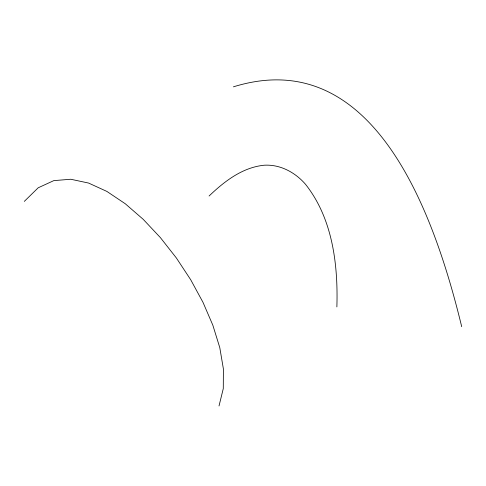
<?xml version="1.0" encoding="UTF-8"?>
<svg xmlns="http://www.w3.org/2000/svg" width="486" height="486" viewBox="0 0 486 486"><rect width="100%" height="100%" fill="white"/><g stroke="black" fill="none" stroke-linecap="round" stroke-linejoin="round"><path stroke-width="0.73" d="M336.871 306.915C338.159 264.548 332.612 218.524 305.494 184.273C295.215 172.39 280.246 164.28 264.25 165.216C242.441 167.354 224.392 181.357 209.089 196.004M219.016 405.962L223.281 388.593L223.396 368.935L219.775 347.599L212.844 325.213L203.02 302.395L190.725 279.778L176.375 257.981L160.398 237.624L143.206 219.326L125.224 203.719L106.877 191.423L88.58 183.058L70.749 179.249L53.812 180.622L38.194 187.79L24.3 201.392M233.42 86.83C376.887 42.349 436.209 221.64 461.7 326.677"/></g></svg>
